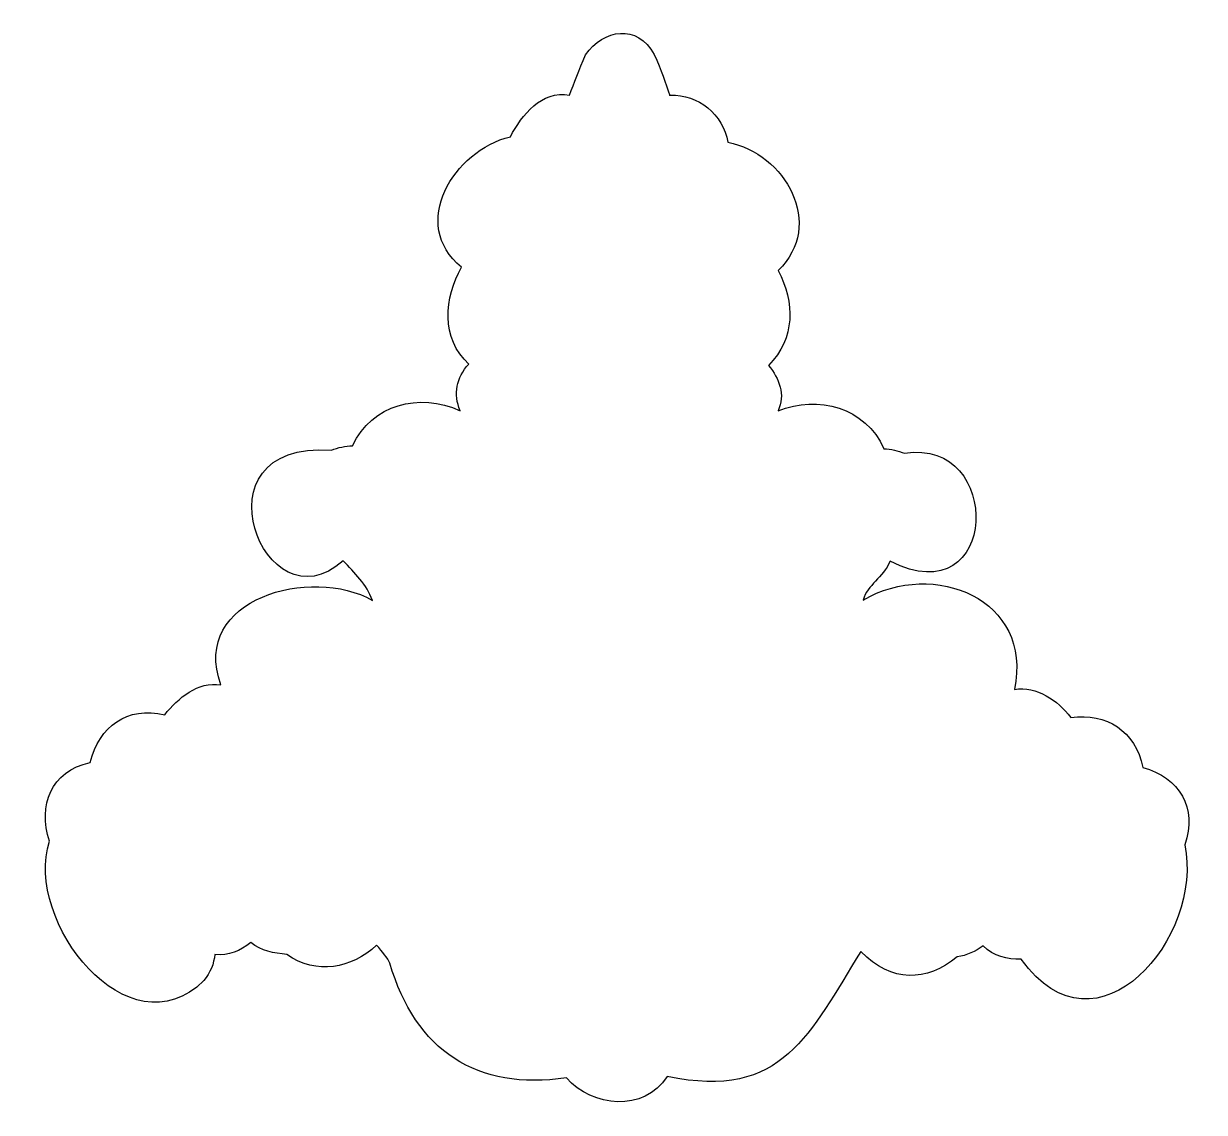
# Model space of a CAD drawing. Header units: centimetres. Extents: x -5.06 to 1.41, y 5.04 to 11.
import ezdxf

# ---------------------------------------------------------------- set-up
doc = ezdxf.new("R2010")
doc.units = ezdxf.units.CM
doc.header["$MEASUREMENT"] = 0
doc.layers.add('Layer 1', color=7, linetype='Continuous')

msp = doc.modelspace()

# ---------------------------------------------------------------- linework, layer by layer
at = {"layer": 'Layer 1', "color": 16}
msp.add_open_spline([(-1.97998, 10.83224), (-2.01769, 10.74759), (-2.04145, 10.67896), (-2.06762, 10.61065), (-2.06762, 10.61065), (-2.22209, 10.63826), (-2.32833, 10.5025), (-2.39173, 10.38327), (-2.39173, 10.38327), (-2.70224, 10.30823), (-2.94876, 9.90226), (-2.6588, 9.66724), (-2.6588, 9.66724), (-2.75503, 9.50489), (-2.77275, 9.27443), (-2.61911, 9.13725), (-2.61911, 9.13725), (-2.68826, 9.06202), (-2.70501, 8.97218), (-2.66706, 8.88093), (-2.66706, 8.88093), (-2.89285, 8.98276), (-3.15039, 8.91709), (-3.25659, 8.68911), (-3.25659, 8.68911), (-3.29671, 8.68813), (-3.33532, 8.68003), (-3.37234, 8.66431), (-3.37234, 8.66431), (-4.14701, 8.72353), (-3.74031, 7.66775), (-3.30785, 8.05907), (-3.30785, 8.05907), (-3.24554, 7.99146), (-3.17862, 7.92869), (-3.14828, 7.84162), (-3.14828, 7.84162), (-3.4783, 8.03223), (-4.14896, 7.85461), (-3.97841, 7.3786), (-3.97841, 7.3786), (-4.10517, 7.39891), (-4.21182, 7.30595), (-4.28598, 7.21488), (-4.28598, 7.21488), (-4.49331, 7.26346), (-4.64335, 7.15078), (-4.69526, 6.95361), (-4.69526, 6.95361), (-4.90876, 6.90425), (-4.98192, 6.71967), (-4.91768, 6.52201), (-4.91768, 6.52201), (-5.05923, 6.08315), (-4.48467, 5.35041), (-4.07101, 5.7572), (-4.07101, 5.7572), (-4.03593, 5.80019), (-4.0169, 5.85084), (-4.01065, 5.90106), (-4.01065, 5.90106), (-3.93401, 5.89178), (-3.87352, 5.92096), (-3.81387, 5.96556), (-3.81387, 5.96556), (-3.75674, 5.91806), (-3.68723, 5.90814), (-3.61626, 5.90106), (-3.61626, 5.90106), (-3.454, 5.78549), (-3.26327, 5.82484), (-3.12512, 5.9515), (-3.12512, 5.9515), (-3.09257, 5.9155), (-3.06421, 5.88068), (-3.05236, 5.85393), (-3.05236, 5.85393), (-2.91308, 5.37317), (-2.57297, 5.15132), (-2.08498, 5.22472), (-2.08498, 5.22472), (-1.94064, 5.06194), (-1.66131, 5.03516), (-1.53184, 5.23216), (-1.53184, 5.23216), (-0.89596, 5.09678), (-0.75043, 5.47402), (-0.47102, 5.9176), (-0.47102, 5.9176), (-0.30118, 5.74235), (-0.11338, 5.75107), (0.05732, 5.88783), (0.05732, 5.88783), (0.11011, 5.89389), (0.15564, 5.91819), (0.1987, 5.94819), (0.1987, 5.94819), (0.25688, 5.89132), (0.32928, 5.87132), (0.40789, 5.8746), (0.40789, 5.8746), (0.82425, 5.29395), (1.41128, 6.00184), (1.30334, 6.50216), (1.30334, 6.50216), (1.37703, 6.70538), (1.27316, 6.8699), (1.07431, 6.92632), (1.07431, 6.92632), (1.03168, 7.12687), (0.87679, 7.22564), (0.67991, 7.2), (0.67991, 7.2), (0.60525, 7.29569), (0.49464, 7.37092), (0.36986, 7.35379), (0.36986, 7.35379), (0.47562, 7.84889), (-0.07306, 8.06936), (-0.45862, 7.84327), (-0.45862, 7.84327), (-0.43497, 7.92809), (-0.3499, 7.9647), (-0.31145, 8.05576), (-0.31145, 8.05576), (0.2935, 7.75144), (0.31104, 8.73942), (-0.23207, 8.64777), (-0.23207, 8.64777), (-0.26835, 8.66255), (-0.30569, 8.67073), (-0.34452, 8.67257), (-0.34452, 8.67257), (-0.44661, 8.90063), (-0.70512, 8.96817), (-0.92495, 8.88011), (-0.92495, 8.88011), (-0.88347, 8.96934), (-0.9181, 9.0573), (-0.97704, 9.12981), (-0.97704, 9.12981), (-0.83004, 9.27813), (-0.83307, 9.47555), (-0.92412, 9.64988), (-0.92412, 9.64988), (-0.66485, 9.90066), (-0.88573, 10.29284), (-1.20028, 10.35268), (-1.20028, 10.35268), (-1.2263, 10.50546), (-1.36106, 10.61699), (-1.51613, 10.61065), (-1.51613, 10.61065), (-1.51697, 10.61054), (-1.51776, 10.60993), (-1.51861, 10.60982), (-1.51861, 10.60982), (-1.54294, 10.67813), (-1.56409, 10.74726), (-1.60377, 10.83389), (-1.60377, 10.83389), (-1.69533, 11.00313), (-1.88147, 10.97415), (-1.97998, 10.83224)], degree=3, knots=[0, 0, 0, 0, 0.0238095, 0.0238095, 0.0238095, 0.0238095, 0.047619, 0.047619, 0.047619, 0.047619, 0.0714286, 0.0714286, 0.0714286, 0.0714286, 0.0952381, 0.0952381, 0.0952381, 0.0952381, 0.1190476, 0.1190476, 0.1190476, 0.1190476, 0.1428571, 0.1428571, 0.1428571, 0.1428571, 0.1666667, 0.1666667, 0.1666667, 0.1666667, 0.1904762, 0.1904762, 0.1904762, 0.1904762, 0.2142857, 0.2142857, 0.2142857, 0.2142857, 0.2380952, 0.2380952, 0.2380952, 0.2380952, 0.2619048, 0.2619048, 0.2619048, 0.2619048, 0.2857143, 0.2857143, 0.2857143, 0.2857143, 0.3095238, 0.3095238, 0.3095238, 0.3095238, 0.3333333, 0.3333333, 0.3333333, 0.3333333, 0.3571429, 0.3571429, 0.3571429, 0.3571429, 0.3809524, 0.3809524, 0.3809524, 0.3809524, 0.4047619, 0.4047619, 0.4047619, 0.4047619, 0.4285714, 0.4285714, 0.4285714, 0.4285714, 0.452381, 0.452381, 0.452381, 0.452381, 0.4761905, 0.4761905, 0.4761905, 0.4761905, 0.5, 0.5, 0.5, 0.5, 0.5238095, 0.5238095, 0.5238095, 0.5238095, 0.547619, 0.547619, 0.547619, 0.547619, 0.5714286, 0.5714286, 0.5714286, 0.5714286, 0.5952381, 0.5952381, 0.5952381, 0.5952381, 0.6190476, 0.6190476, 0.6190476, 0.6190476, 0.6428571, 0.6428571, 0.6428571, 0.6428571, 0.6666667, 0.6666667, 0.6666667, 0.6666667, 0.6904762, 0.6904762, 0.6904762, 0.6904762, 0.7142857, 0.7142857, 0.7142857, 0.7142857, 0.7380952, 0.7380952, 0.7380952, 0.7380952, 0.7619048, 0.7619048, 0.7619048, 0.7619048, 0.7857143, 0.7857143, 0.7857143, 0.7857143, 0.8095238, 0.8095238, 0.8095238, 0.8095238, 0.8333333, 0.8333333, 0.8333333, 0.8333333, 0.8571429, 0.8571429, 0.8571429, 0.8571429, 0.8809524, 0.8809524, 0.8809524, 0.8809524, 0.9047619, 0.9047619, 0.9047619, 0.9047619, 0.9285714, 0.9285714, 0.9285714, 0.9285714, 0.952381, 0.952381, 0.952381, 0.952381, 1, 1, 1, 1], dxfattribs=at)

doc.saveas('drawing.dxf')
